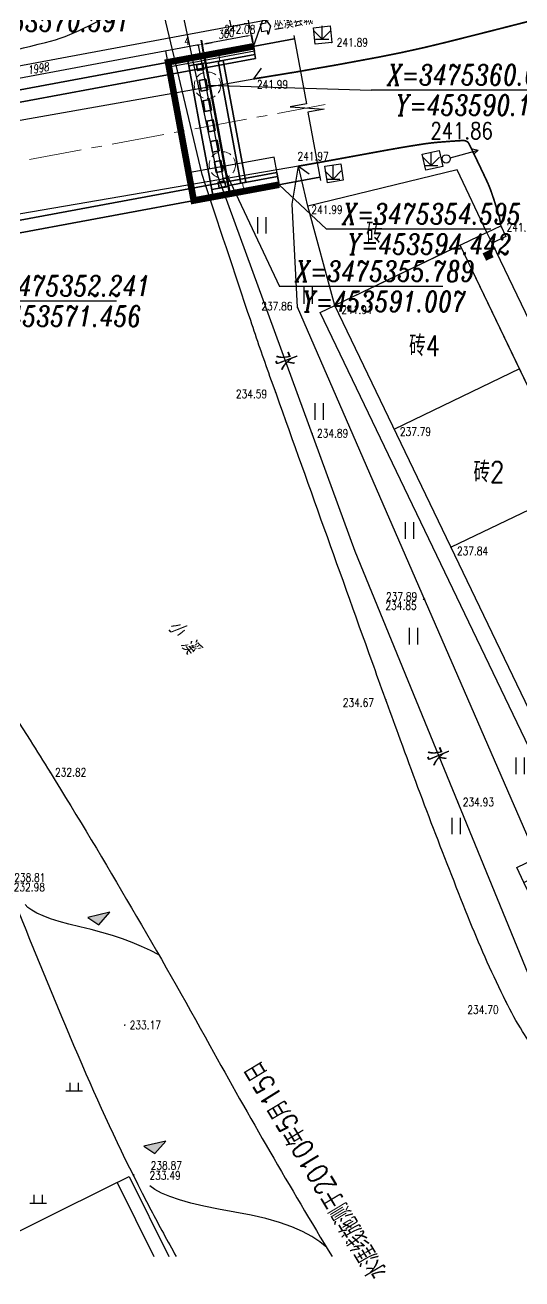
# Model space of a CAD drawing. Extents: x 453486 to 453811, y 3475287 to 3475420.
# Drawn here: x 453579.1 to 453609.1, y 3475288.5 to 3475364.2 of the extents above; entities that cross this region are included whole.
import ezdxf
from ezdxf.enums import TextEntityAlignment as Align

# ---------------------------------------------------------------- set-up
doc = ezdxf.new("R2010")
doc.units = 0
doc.header["$MEASUREMENT"] = 0
doc.linetypes.add('CENTER', pattern=[50.8, 31.75, -6.35, 6.35, -6.35])
doc.linetypes.add('DASHED', pattern=[19.05, 12.7, -6.35])
doc.layers.add('DX', color=9, linetype='Continuous')
doc.layers.add('GCD', color=9, linetype='Continuous')
for name, color, linetype, lineweight in [('构造虚线', 6, 'DASHED', 20), ('结构轮廓', 1, 'Continuous', 35), ('轴线', 2, 'CENTER', 15)]:
    doc.layers.add(name, color=color, linetype=linetype, lineweight=lineweight)
doc.styles.add('fsdb', font='italc1.shx', dxfattribs={"width": 0.75, "bigfont": 'fsdb.shx'})
doc.styles.add('HZ', font='rs.shx', dxfattribs={"width": 0.8, "bigfont": 'hztxt.shx'})
doc.styles.get("Standard").update_dxf_attribs({"font": 'italc1.shx', "width": 0.75, "bigfont": 'fsdb.shx'})
doc.styles.add('桥梁', font='fsdb_e.shx', dxfattribs={"width": 0.75, "bigfont": 'fsdb.shx'})
doc.dimstyles.new('ISO-25', dxfattribs={"dimtxt": 2.5, "dimasz": 2.5, "dimexe": 1.25, "dimexo": 0.625, "dimtad": 1, "dimdsep": 46, "dimtxsty": 'Standard', "dimsah": 1, "dimcen": 2.5, "dimclrt": 7, "dimadec": 1, "dimazin": 0, "dimtfac": 1, "dimtdec": 4, "dimtmove": 0, "dimatfit": 3, "dimfxl": 0, "dimtolj": 1, "dimtzin": 0, "dimarcsym": 0})

# ---------------------------------------------------------------- blocks, each defined once
blk = doc.blocks.new('GC200X')
blk = doc.blocks.new('GC200')
at = {"linetype": 'Continuous', "const_width": 0.2, "flags": 128}
blk.add_lwpolyline([(-0.1, 0, 1), (0.1, 0, 1)], format="xyb", close=True, dxfattribs=at)
blk = doc.blocks.new('gc002')
at = {"const_width": 1}
blk.add_lwpolyline([(-0.5, 0), (0.5, 0)], dxfattribs=at)
blk = doc.blocks.new('gc124')
for p, q in [((0, 0), (0, 1.6)), ((-1, 1), (0, 0)), ((-0.8, 0), (0.8, 0)), ((0, 0), (1, 1))]:
    blk.add_line(p, q)
blk = doc.blocks.new('gc170')
at = {"linetype": 'Continuous'}
blk.add_circle((0, 0), 0.5, dxfattribs=at)
blk = doc.blocks.new('gc013b')
at = {"linetype": 'Continuous'}
blk.add_line((0.5, 0), (4, 0), dxfattribs=at)
at = {"linetype": 'Continuous', "flags": 128}
blk.add_lwpolyline([(3.39, 0.35), (4, 0), (3.39, -0.35)], dxfattribs=at)
blk = doc.blocks.new('gc121')
for p, q in [((-0.5, -1), (-0.5, 1)), ((0.5, -1), (0.5, 1))]:
    blk.add_line(p, q)
blk = doc.blocks.new('gc201')
blk.add_lwpolyline([(-0.8, 0), (0.8, 0), (1.06, 2)], close=True)
blk.add_solid([(-0.8, 0), (0.8, 0), (1.06, 2)])
blk = doc.blocks.new('gc119')
for p, q in [((-1, 0), (1, 0)), ((-0.5, 1), (-0.5, 0)), ((0.5, 1), (0.5, 0))]:
    blk.add_line(p, q)
blk = doc.blocks.new('*D31')
at = {"color": 0, "linetype": 'Continuous', "lineweight": -2}
for p, q in [((1917.66, -814.04), (1917.66, -810.44)), ((1932.66, -814.04), (1932.66, -810.44)), ((1931.16, -811.69), (1919.16, -811.69))]:
    blk.add_line(p, q, dxfattribs=at)
at = {"color": 0, "linetype": 'Continuous'}
for points in [[(1919.16, -811.44), (1919.16, -811.94), (1917.66, -811.69)], [(1931.16, -811.44), (1931.16, -811.94), (1932.66, -811.69)]]:
    blk.add_solid(points, dxfattribs=at)
at = {"layer": 'Defpoints', "color": 0, "linetype": 'Continuous'}
for p in [(1917.66, -811.69), (1917.66, -814.67), (1932.66, -814.67)]:
    blk.add_point(p, dxfattribs=at)
at = {"color": 7, "linetype": 'Continuous', "insert": (1925.16, -809.82), "char_height": 2.5, "attachment_point": 5}
blk.add_mtext('\\A1;300', dxfattribs=at)
blk = doc.blocks.new('*D32')
at = {"color": 0, "linetype": 'Continuous', "lineweight": -2}
for p, q in [((1917.46, -814), (1917.46, -810.44)), ((1917.66, -814), (1917.66, -810.44)), ((1915.96, -811.69), (1911.54, -811.69)), ((1917.66, -811.69), (1917.46, -811.69)), ((1919.16, -811.69), (1920.66, -811.69))]:
    blk.add_line(p, q, dxfattribs=at)
at = {"color": 0, "linetype": 'Continuous'}
for points in [[(1915.96, -811.44), (1915.96, -811.94), (1917.46, -811.69)], [(1919.16, -811.44), (1919.16, -811.94), (1917.66, -811.69)]]:
    blk.add_solid(points, dxfattribs=at)
at = {"layer": 'Defpoints', "color": 0, "linetype": 'Continuous'}
for p in [(1917.46, -811.69), (1917.46, -814.62), (1917.66, -814.62)]:
    blk.add_point(p, dxfattribs=at)
at = {"color": 7, "linetype": 'Continuous', "insert": (1913, -809.82), "char_height": 2.5, "attachment_point": 5}
blk.add_mtext('\\A1;4', dxfattribs=at)
blk = doc.blocks.new('*D34')
at = {"color": 0, "linetype": 'Continuous', "lineweight": -2}
for p, q in [((1817.56, -814.04), (1817.56, -810.44)), ((1917.46, -814.04), (1917.46, -810.44)), ((1915.96, -811.69), (1819.06, -811.69))]:
    blk.add_line(p, q, dxfattribs=at)
at = {"color": 0, "linetype": 'Continuous'}
for points in [[(1819.06, -811.44), (1819.06, -811.94), (1817.56, -811.69)], [(1915.96, -811.44), (1915.96, -811.94), (1917.46, -811.69)]]:
    blk.add_solid(points, dxfattribs=at)
at = {"layer": 'Defpoints', "color": 0, "linetype": 'Continuous'}
for p in [(1817.56, -811.69), (1817.56, -814.67), (1917.46, -814.67)]:
    blk.add_point(p, dxfattribs=at)
at = {"color": 7, "linetype": 'Continuous', "insert": (1867.51, -809.82), "char_height": 2.5, "attachment_point": 5}
blk.add_mtext('\\A1;1998', dxfattribs=at)
blk = doc.blocks.new('*D35')
at = {"color": 0, "linetype": 'Continuous', "lineweight": -2}
for p, q in [((1702.46, -809.82), (1702.46, -806.71)), ((1932.66, -809.82), (1932.66, -806.71)), ((1703.96, -807.96), (1931.16, -807.96))]:
    blk.add_line(p, q, dxfattribs=at)
at = {"color": 0, "linetype": 'Continuous'}
for points in [[(1703.96, -807.71), (1703.96, -808.21), (1702.46, -807.96)], [(1931.16, -807.71), (1931.16, -808.21), (1932.66, -807.96)]]:
    blk.add_solid(points, dxfattribs=at)
at = {"layer": 'Defpoints', "color": 0, "linetype": 'Continuous'}
for p in [(1702.46, -810.44), (1932.66, -807.96), (1932.66, -810.44)]:
    blk.add_point(p, dxfattribs=at)
at = {"color": 7, "linetype": 'Continuous', "insert": (1817.56, -806.08), "char_height": 2.5, "attachment_point": 5}
blk.add_mtext('\\A1;4604', dxfattribs=at)
blk = doc.blocks.new('erwrrr')
at = {"color": 7}
blk.add_lwpolyline([(1937.71879, -808.84002), (1937.71879, -807.63471), (1938.9241, -810.04533), (1937.71879, -812.45595), (1937.71879, -811.25064), (1936.01252, -811.25064), (1936.01252, -808.84002)], close=True, dxfattribs=at)
at = {"color": 7, "linetype": 'Continuous'}
blk.add_lwpolyline([(1945.23524, -814.12919), (1945.23524, -835.12919), (1940.23524, -835.12919), (1950.23524, -837.62919), (1945.23524, -837.62919), (1945.23524, -858.62919)], dxfattribs=at)
at = {"layer": '构造虚线', "color": 1, "ltscale": 9.84252}
for p, q in [((1921.91115, -815.12919), (1921.91115, -817.62919)), ((1921.91115, -857.62919), (1921.91115, -855.12919))]:
    blk.add_line(p, q, dxfattribs=at)
at = {"layer": '构造虚线', "color": 1, "linetype": 'DASHED', "ltscale": 0.2}
for centre in [(1916.91115, -824.12919), (1916.91115, -848.62919)]:
    blk.add_circle(centre, 4, dxfattribs=at)
at = {"layer": '结构轮廓'}
for p, q in [((1689.88706, -815.12919), (1945.23524, -815.12919)), ((1917.66115, -815.12919), (1912.41115, -815.12919)), ((1912.41115, -815.12919), (1912.41115, -836.37919)), ((1917.66115, -815.62919), (1912.41115, -815.62919)), ((1917.66115, -817.37919), (1912.41115, -817.37919)), ((1917.46115, -815.12919), (1917.46115, -836.37919)), ((1917.66115, -815.12919), (1932.66115, -815.12919)), ((1917.66115, -815.12919), (1917.66115, -836.37919)), ((1917.66115, -817.62919), (1932.66115, -817.62919)), ((1921.41115, -817.62919), (1921.41115, -836.37919)), ((1922.91115, -817.67919), (1921.41115, -817.67919)), ((1922.91115, -855.07919), (1922.91115, -817.67919)), ((1932.66115, -817.62919), (1932.66115, -815.12919)), ((1932.66115, -817.62919), (1932.66115, -818.87919)), ((1702.46115, -818.87919), (1932.66115, -818.87919)), ((1912.41115, -857.62919), (1912.41115, -836.37919)), ((1917.46115, -857.62919), (1917.46115, -836.37919)), ((1917.66115, -857.62919), (1917.66115, -836.37919)), ((1921.41115, -855.12919), (1921.41115, -836.37919)), ((1702.46115, -853.87919), (1932.66115, -853.87919)), ((1917.66115, -855.37919), (1912.41115, -855.37919)), ((1917.66115, -855.12919), (1932.66115, -855.12919)), ((1921.41115, -855.07919), (1922.91115, -855.07919)), ((1932.66115, -853.87919), (1932.66115, -857.62919)), ((1932.66115, -855.12919), (1932.66115, -857.62919)), ((1689.88706, -857.62919), (1945.23524, -857.62919)), ((1917.66115, -857.12919), (1912.41115, -857.12919)), ((1917.66115, -857.62919), (1912.41115, -857.62919)), ((1917.66115, -857.62919), (1932.66115, -857.62919))]:
    blk.add_line(p, q, dxfattribs=at)
for points in [[(1914.71115, -817.50419), (1914.71115, -819.25419), (1916.71115, -819.25419), (1916.71115, -817.50419)], [(1914.71115, -855.25419), (1914.71115, -853.50419), (1916.71115, -853.50419), (1916.71115, -855.25419)]]:
    blk.add_lwpolyline(points, close=True, dxfattribs=at)
at = {"layer": '结构轮廓', "flags": 128}
for points in [[(1914.71115, -825.50419), (1914.71115, -822.25419), (1916.71115, -822.25419), (1916.71115, -825.50419)], [(1914.71115, -831.75419), (1914.71115, -828.50419), (1916.71115, -828.50419), (1916.71115, -831.75419)], [(1914.71115, -838.00419), (1914.71115, -834.75419), (1916.71115, -834.75419), (1916.71115, -838.00419)], [(1914.71115, -844.25419), (1914.71115, -841.00419), (1916.71115, -841.00419), (1916.71115, -844.25419)], [(1914.71115, -850.50419), (1914.71115, -847.25419), (1916.71115, -847.25419), (1916.71115, -850.50419)]]:
    blk.add_lwpolyline(points, close=True, dxfattribs=at)
at = {"layer": '轴线', "linetype": 'CENTER', "ltscale": 0.5}
blk.add_line((1682.13672, -836.37919), (1950.75886, -836.37919), dxfattribs=at)
at = {"color": 7, "style": '桥梁', "width": 0.75}
blk.add_text('巫溪县城', height=4, rotation=359.2552, dxfattribs=at).set_placement((1945.76279, -811.74841), align=Align.CENTER)
at = {"color": 7, "linetype": 'Continuous'}
dim = blk.add_linear_dim(base=(1932.66115, -807.95618), p1=(1702.46115, -810.44179), p2=(1932.66115, -810.44179), dimstyle='ISO-25', override={"dimasz": 1.5, "dimlfac": 20, "dimfxl": 0.8}, dxfattribs=at)
dim.commit()
dim.dimension.update_dxf_attribs({"geometry": '*D35', "text_midpoint": (1817.56115, -806.08118)})
for p1, p2, distance, picture, middle in [((1917.46115, -814.66577), (1817.56115, -814.66577), -2.97398, '*D34', (1867.51115, -809.81679)), ((1917.66115, -814.62077), (1917.46115, -814.62077), -2.92898, '*D32', (1913.00282, -809.81679)), ((1932.66115, -814.66577), (1917.66115, -814.66577), -2.97398, '*D31', (1925.16115, -809.81679))]:
    dim = blk.add_aligned_dim(p1=p1, p2=p2, distance=distance, dimstyle='ISO-25', override={"dimasz": 1.5, "dimlfac": 20, "dimfxl": 0.8}, dxfattribs=at)
    dim.commit()
    dim.dimension.update_dxf_attribs({"geometry": picture, "text_midpoint": middle})

msp = doc.modelspace()

# ---------------------------------------------------------------- linework, layer by layer
at = {"color": 6}
for p, q in [((453592.891, 3475362.953), (453593.906, 3475365.817)), ((453590.113, 3475360.606), (453600.008, 3475360.303)), ((453609.895, 3475360.303), (453600.008, 3475360.303)), ((453591.007, 3475355.789), (453594.464, 3475348.449)), ((453594.442, 3475354.595), (453597.292, 3475351.904)), ((453607.238, 3475351.904), (453597.292, 3475351.904)), ((453604.321, 3475348.449), (453594.464, 3475348.449)), ((453584.618, 3475347.563), (453574.909, 3475347.563))]:
    msp.add_line(p, q, dxfattribs=at)
at = {"color": 1, "linetype": 'Continuous'}
for p, q in [((453591.119, 3475354.691), (453589.568, 3475363.048)), ((453589.153, 3475354.326), (453587.601, 3475362.683))]:
    msp.add_line(p, q, dxfattribs=at)
at = {"color": 6, "const_width": 0.4}
msp.add_lwpolyline([(453592.891, 3475362.953), (453587.729, 3475361.995), (453589.281, 3475353.637), (453594.442, 3475354.595)], dxfattribs=at)
at = {"color": 1, "linetype": 'Continuous'}
for points in [[(453592.763, 3475363.641), (453592.946, 3475362.658), (453587.784, 3475361.7)], [(453594.314, 3475355.284), (453594.132, 3475356.267), (453588.97, 3475355.309)]]:
    msp.add_lwpolyline(points, dxfattribs=at)
at = {"color": 6}
msp.add_lwpolyline([(453587.784, 3475361.7), (453588.97, 3475355.309)], dxfattribs=at)
at = {"layer": 'DX', "linetype": 'Continuous'}
for p, q in [((453592.919, 3475360.99), (453593.378, 3475361.645)), ((453592.919, 3475360.99), (453593.378, 3475361.645)), ((453549.271, 3475353.282), (453592.919, 3475360.99)), ((453549.271, 3475353.282), (453592.919, 3475360.99)), ((453595.602, 3475355.714), (453550.065, 3475347.904)), ((453595.602, 3475355.714), (453550.065, 3475347.904)), ((453595.602, 3475355.714), (453596.255, 3475355.252)), ((453595.602, 3475355.714), (453596.255, 3475355.252))]:
    msp.add_line(p, q, dxfattribs=at)
msp.add_lwpolyline([(453589.796, 3475355.202), (453587.083, 3475366.564), (453582.678, 3475374.798), (453581.765, 3475378.999), (453582.71, 3475384.136), (453584.497, 3475388.961), (453585.107, 3475393.704), (453585.583, 3475399.621), (453587.165, 3475415.828), (453587.455, 3475417.615)], dxfattribs=at)
msp.add_lwpolyline([(453589.796, 3475355.202), (453587.083, 3475366.564), (453582.678, 3475374.798), (453581.765, 3475378.999), (453582.71, 3475384.136), (453584.497, 3475388.961), (453585.107, 3475393.704), (453585.583, 3475399.621), (453587.165, 3475415.828), (453587.455, 3475417.615)], dxfattribs=at)
at = {"layer": 'DX', "linetype": 'Continuous', "flags": 128}
for points in [[(453590.732, 3475355.13), (453585.954, 3475377.348), (453585.96, 3475388.53), (453587.165, 3475399.496)], [(453590.732, 3475355.13), (453585.954, 3475377.348), (453585.96, 3475388.53), (453587.165, 3475399.496)], [(453591.41, 3475364.739), (453591.52, 3475364.149), (453596.316, 3475365.04), (453601.556, 3475366.019), (453604.291, 3475366.226), (453606.912, 3475367), (453612.325, 3475367.97), (453612.217, 3475368.56)], [(453591.41, 3475364.739), (453591.52, 3475364.149), (453596.316, 3475365.04), (453601.556, 3475366.019), (453604.291, 3475366.226), (453606.912, 3475367), (453612.325, 3475367.97), (453612.217, 3475368.56)], [(453610.169, 3475309.263), (453610.395, 3475309.37), (453610.643, 3475309.494), (453609.227, 3475312.441), (453610.422, 3475313.016), (453595.541, 3475347.187), (453595.229, 3475353.412), (453595.602, 3475355.714)], [(453610.169, 3475309.263), (453610.395, 3475309.37), (453610.643, 3475309.494), (453609.227, 3475312.441), (453610.422, 3475313.016), (453595.541, 3475347.187), (453595.229, 3475353.412), (453595.602, 3475355.714)], [(453612.398, 3475336.326), (453608.97, 3475343.462), (453605.38, 3475350.934), (453597.811, 3475347.297), (453596.168, 3475353.304), (453595.602, 3475355.714)], [(453612.398, 3475336.326), (453608.97, 3475343.462), (453605.38, 3475350.934), (453597.811, 3475347.297), (453596.168, 3475353.304), (453595.602, 3475355.714)], [(453605.196, 3475355.496), (453596.168, 3475353.304)], [(453605.196, 3475355.496), (453596.168, 3475353.304)], [(453606.998, 3475351.711), (453605.196, 3475355.496)], [(453606.998, 3475351.711), (453605.196, 3475355.496)], [(453618.022, 3475291.665), (453612.525, 3475299.505), (453599.027, 3475332.434), (453590.732, 3475355.13)], [(453618.022, 3475291.665), (453612.525, 3475299.505), (453599.027, 3475332.434), (453590.732, 3475355.13)], [(453597.811, 3475347.297), (453596.168, 3475353.304)], [(453597.811, 3475347.297), (453596.168, 3475353.304)], [(453606.998, 3475351.711), (453597.811, 3475347.297)], [(453606.998, 3475351.711), (453597.811, 3475347.297)], [(453621.126, 3475318.159), (453605.38, 3475350.934)], [(453621.126, 3475318.159), (453605.38, 3475350.934)], [(453609.227, 3475312.441), (453608.794, 3475313.343), (453612.223, 3475314.99), (453596.91, 3475346.863), (453597.811, 3475347.297)], [(453609.227, 3475312.441), (453608.794, 3475313.343), (453612.223, 3475314.99), (453596.91, 3475346.863), (453597.811, 3475347.297)], [(453612.398, 3475336.326), (453604.829, 3475332.689)], [(453612.398, 3475336.326), (453604.829, 3475332.689)], [(453587.176, 3475308.052), (453586.663, 3475308.314), (453586.126, 3475308.563), (453585.564, 3475308.798), (453584.978, 3475309.019), (453584.368, 3475309.226), (453583.734, 3475309.419), (453583.075, 3475309.598), (453582.392, 3475309.763), (453581.732, 3475309.922), (453581.143, 3475310.084), (453580.624, 3475310.247), (453580.176, 3475310.413), (453579.799, 3475310.581), (453579.492, 3475310.751), (453579.255, 3475310.923), (453579.09, 3475311.097)], [(453587.176, 3475308.052), (453586.663, 3475308.314), (453586.126, 3475308.563), (453585.564, 3475308.798), (453584.978, 3475309.019), (453584.368, 3475309.226), (453583.734, 3475309.419), (453583.075, 3475309.598), (453582.392, 3475309.763), (453581.732, 3475309.922), (453581.143, 3475310.084), (453580.624, 3475310.247), (453580.176, 3475310.413), (453579.799, 3475310.581), (453579.492, 3475310.751), (453579.255, 3475310.923), (453579.09, 3475311.097)], [(453584.654, 3475294.304), (453575.451, 3475289.734)], [(453584.654, 3475294.304), (453575.451, 3475289.734)], [(453584.654, 3475294.304), (453585.37, 3475294.659), (453587.77, 3475289.826)], [(453584.654, 3475294.304), (453585.37, 3475294.659), (453587.77, 3475289.826)], [(453597.312, 3475290.37), (453596.907, 3475290.722), (453596.42, 3475291.05), (453595.85, 3475291.354), (453595.197, 3475291.634), (453594.461, 3475291.89), (453593.642, 3475292.121), (453592.74, 3475292.328), (453591.755, 3475292.511), (453590.777, 3475292.686), (453589.895, 3475292.867), (453589.11, 3475293.055), (453588.422, 3475293.249), (453587.829, 3475293.451), (453587.333, 3475293.66), (453586.934, 3475293.875), (453586.631, 3475294.097)], [(453597.312, 3475290.37), (453596.907, 3475290.722), (453596.42, 3475291.05), (453595.85, 3475291.354), (453595.197, 3475291.634), (453594.461, 3475291.89), (453593.642, 3475292.121), (453592.74, 3475292.328), (453591.755, 3475292.511), (453590.777, 3475292.686), (453589.895, 3475292.867), (453589.11, 3475293.055), (453588.422, 3475293.249), (453587.829, 3475293.451), (453587.333, 3475293.66), (453586.934, 3475293.875), (453586.631, 3475294.097)]]:
    msp.add_lwpolyline(points, dxfattribs=at)
at = {"layer": 'DX', "linetype": 'Continuous'}
for points, format in [([(453592.919, 3475360.99, 0.1, 0.1, 0.007945), (453600.459, 3475362.303, 0.1, 0.1, 0.014453), (453604.568, 3475363.209, 0.1, 0.1, 0.00183), (453612.497, 3475365.231, 0.1, 0.1, -0.007174), (453614.524, 3475365.725, 0.1, 0.1, -0.003178), (453620.475, 3475367.046, 0.1, 0.1, 0.002709), (453627.459, 3475368.588, 0.1, 0.1, 0.002201), (453631.546, 3475369.533, 0.1, 0.1, 0.005058), (453633.319, 3475369.97, 0.1, 0.1, 0.023886), (453634.966, 3475370.479, 0.1, 0.1, 0.010971), (453638.466, 3475371.834, 0.1, 0.1, 0.006921), (453641.519, 3475373.143, 0.1, 0.1, 0.009693), (453643.668, 3475374.15, 0.1, 0.1, 0.007834), (453645.606, 3475375.143, 0.1, 0.1, 0.006898), (453647.773, 3475376.335, 0.1, 0.1, 0.01081), (453650.145, 3475377.751, 0.1, 0.1, 0.016778), (453651.621, 3475378.746, 0.1, 0.1, 0.011386), (453652.832, 3475379.667, 0.1, 0.1, 0.006097), (453655.032, 3475381.463, 0.1, 0.1, 0.002517), (453656.184, 3475382.437, 0.1, 0.1, 0.016076)], "xyseb"), ([(453592.919, 3475360.99, 0.1, 0.1, 0.007945), (453600.459, 3475362.303, 0.1, 0.1, 0.014453), (453604.568, 3475363.209, 0.1, 0.1, 0.00183), (453612.497, 3475365.231, 0.1, 0.1, -0.007174), (453614.524, 3475365.725, 0.1, 0.1, -0.003178), (453620.475, 3475367.046, 0.1, 0.1, 0.002709), (453627.459, 3475368.588, 0.1, 0.1, 0.002201), (453631.546, 3475369.533, 0.1, 0.1, 0.005058), (453633.319, 3475369.97, 0.1, 0.1, 0.023886), (453634.966, 3475370.479, 0.1, 0.1, 0.010971), (453638.466, 3475371.834, 0.1, 0.1, 0.006921), (453641.519, 3475373.143, 0.1, 0.1, 0.009693), (453643.668, 3475374.15, 0.1, 0.1, 0.007834), (453645.606, 3475375.143, 0.1, 0.1, 0.006898), (453647.773, 3475376.335, 0.1, 0.1, 0.01081), (453650.145, 3475377.751, 0.1, 0.1, 0.016778), (453651.621, 3475378.746, 0.1, 0.1, 0.011386), (453652.832, 3475379.667, 0.1, 0.1, 0.006097), (453655.032, 3475381.463, 0.1, 0.1, 0.002517), (453656.184, 3475382.437, 0.1, 0.1, 0.016076)], "xyseb"), ([(453554.158, 3475348.018, -0.233254), (453568.779, 3475337.468, -0.014792), (453572.437, 3475332.047, -0.00041), (453579.392, 3475321.034, -0.002335), (453580.601, 3475319.096, -0.012006), (453590.254, 3475302.586, 0.009803), (453597.64, 3475289.826, 0.01143)], "xyb"), ([(453554.158, 3475348.018, -0.233254), (453568.779, 3475337.468, -0.014792), (453572.437, 3475332.047, -0.00041), (453579.392, 3475321.034, -0.002335), (453580.601, 3475319.096, -0.012006), (453590.254, 3475302.586, 0.009803), (453597.64, 3475289.826, 0.01143)], "xyb"), ([(453555.265, 3475346.919, -0.029319), (453556.762, 3475346.706, -0.143326), (453557.041, 3475346.559, -0.08124), (453558.899, 3475344.059, 0.03854), (453562.337, 3475338.502, 0.024532), (453569.641, 3475329.473, -0.066381), (453572.062, 3475325.909, -0.009552), (453573.05, 3475323.838, -0.003948), (453575.303, 3475318.765, -0.007131), (453578.894, 3475310.171, 0.00659), (453582.77, 3475300.868, 0.018668), (453586.687, 3475292.66, 0.007177), (453588.224, 3475289.826, 0.064428)], "xyb"), ([(453555.265, 3475346.919, -0.029319), (453556.762, 3475346.706, -0.143326), (453557.041, 3475346.559, -0.08124), (453558.899, 3475344.059, 0.03854), (453562.337, 3475338.502, 0.024532), (453569.641, 3475329.473, -0.066381), (453572.062, 3475325.909, -0.009552), (453573.05, 3475323.838, -0.003948), (453575.303, 3475318.765, -0.007131), (453578.894, 3475310.171, 0.00659), (453582.77, 3475300.868, 0.018668), (453586.687, 3475292.66, 0.007177), (453588.224, 3475289.826, 0.064428)], "xyb")]:
    msp.add_lwpolyline(points, format=format, dxfattribs=at)
at = {"layer": 'DX', "linetype": 'Continuous', "flags": 128}
for points, format in [([(453557.161, 3475360.298, 0.06048), (453560.056, 3475360.084, 0.026494), (453561.856, 3475360.143, 0.004353), (453567.304, 3475360.657, 0.008002), (453570.261, 3475361.01, 0.019601), (453573.224, 3475361.531, 0.008091), (453580.319, 3475363.187, 0.054425), (453582.647, 3475364.048, 0.026436), (453587.083, 3475366.564)], "xyb"), ([(453557.161, 3475360.298, 0.06048), (453560.056, 3475360.084, 0.026494), (453561.856, 3475360.143, 0.004353), (453567.304, 3475360.657, 0.008002), (453570.261, 3475361.01, 0.019601), (453573.224, 3475361.531, 0.008091), (453580.319, 3475363.187, 0.054425), (453582.647, 3475364.048, 0.026436), (453587.083, 3475366.564)], "xyb"), ([(453595.602, 3475355.714, 0.1, 0.1, 0.000297), (453596.955, 3475355.955, 0.1, 0.1, 0.000821), (453597.445, 3475356.044, 0.1, 0.1, 0.000167), (453600.042, 3475356.519, 0.1, 0.1, -0.000474), (453600.958, 3475356.686, 0.1, 0.1, -0.006606), (453603.108, 3475357.046, 0.1, 0.1, -0.016061), (453603.998, 3475357.154, 0.1, 0.1, -0.002896), (453604.129, 3475357.165, 0.1, 0.1, -0.000572), (453604.796, 3475357.216, 0.1, 0.1, -0.00425), (453605.342, 3475357.252, 0.1, 0.1, -0.009695), (453605.582, 3475357.261, 0.1, 0.1, -0.143795), (453605.777, 3475357.208, 0.1, 0.1, -0.139282), (453605.918, 3475357.054, 0.1, 0.1, -0.002906), (453605.992, 3475356.905, 0.1, 0.1, -0.001316), (453606.151, 3475356.575, 0.1, 0.1, -0.001036), (453606.664, 3475355.503, 0.1, 0.1, -0.001503), (453607.014, 3475354.762, 0.1, 0.1, -0.026505), (453607.262, 3475354.148, 0.1, 0.1, -0.011358), (453607.732, 3475352.677, 0.1, 0.1, -0.026479), (453607.762, 3475352.55, 0.1, 0.1, -0.007796), (453607.835, 3475352.113, 0.1, 0.1, 0)], "xyseb"), ([(453595.602, 3475355.714, 0.1, 0.1, 0.000297), (453596.955, 3475355.955, 0.1, 0.1, 0.000821), (453597.445, 3475356.044, 0.1, 0.1, 0.000167), (453600.042, 3475356.519, 0.1, 0.1, -0.000474), (453600.958, 3475356.686, 0.1, 0.1, -0.006606), (453603.108, 3475357.046, 0.1, 0.1, -0.016061), (453603.998, 3475357.154, 0.1, 0.1, -0.002896), (453604.129, 3475357.165, 0.1, 0.1, -0.000572), (453604.796, 3475357.216, 0.1, 0.1, -0.00425), (453605.342, 3475357.252, 0.1, 0.1, -0.009695), (453605.582, 3475357.261, 0.1, 0.1, -0.143795), (453605.777, 3475357.208, 0.1, 0.1, -0.139282), (453605.918, 3475357.054, 0.1, 0.1, -0.002906), (453605.992, 3475356.905, 0.1, 0.1, -0.001316), (453606.151, 3475356.575, 0.1, 0.1, -0.001036), (453606.664, 3475355.503, 0.1, 0.1, -0.001503), (453607.014, 3475354.762, 0.1, 0.1, -0.026505), (453607.262, 3475354.148, 0.1, 0.1, -0.011358), (453607.732, 3475352.677, 0.1, 0.1, -0.026479), (453607.762, 3475352.55, 0.1, 0.1, -0.007796), (453607.835, 3475352.113, 0.1, 0.1, 0)], "xyseb"), ([(453617.446, 3475290.997, -0.005352), (453615.308, 3475293.869, -0.012727), (453614.454, 3475295.108, -0.0052), (453609.15, 3475303.423, -0.024611), (453608.135, 3475305.244, -0.019125), (453605.988, 3475310.042, -0.008277), (453601.643, 3475321.38, -0.00129), (453600.056, 3475325.768, -0.000329), (453593.885, 3475343.015, -0.004803), (453592.72, 3475346.381, -0.00184), (453589.796, 3475355.202)], "xyb"), ([(453617.446, 3475290.997, -0.005352), (453615.308, 3475293.869, -0.012727), (453614.454, 3475295.108, -0.0052), (453609.15, 3475303.423, -0.024611), (453608.135, 3475305.244, -0.019125), (453605.988, 3475310.042, -0.008277), (453601.643, 3475321.38, -0.00129), (453600.056, 3475325.768, -0.000329), (453593.885, 3475343.015, -0.004803), (453592.72, 3475346.381, -0.00184), (453589.796, 3475355.202)], "xyb")]:
    msp.add_lwpolyline(points, format=format, dxfattribs=at)
at = {"layer": 'DX', "linetype": 'Continuous', "elevation": 241.9, "flags": 128}
msp.add_lwpolyline([(453596.611, 3475363.086), (453596.507, 3475364.081), (453597.517, 3475364.187), (453597.621, 3475363.192)], close=True, dxfattribs=at)
msp.add_lwpolyline([(453596.611, 3475363.086), (453596.507, 3475364.081), (453597.517, 3475364.187), (453597.621, 3475363.192)], close=True, dxfattribs=at)
at = {"layer": 'DX', "linetype": 'Continuous', "flags": 128}
for points in [[(453603.302, 3475355.472), (453603.09, 3475356.449), (453604.109, 3475356.67), (453604.321, 3475355.693)], [(453603.302, 3475355.472), (453603.09, 3475356.449), (453604.109, 3475356.67), (453604.321, 3475355.693)], [(453597.356, 3475354.717), (453597.207, 3475355.706), (453598.162, 3475355.85), (453598.311, 3475354.861)], [(453597.356, 3475354.717), (453597.207, 3475355.706), (453598.162, 3475355.85), (453598.311, 3475354.861)], [(453606.998, 3475351.711), (453607.835, 3475352.113), (453608.146, 3475351.461), (453607.309, 3475351.058)], [(453606.998, 3475351.711), (453607.835, 3475352.113), (453608.146, 3475351.461), (453607.309, 3475351.058)]]:
    msp.add_lwpolyline(points, close=True, dxfattribs=at)
for points, elevation in [([(453619.974, 3475320.557), (453620.96, 3475322.655), (453607.309, 3475351.058)], 241.724), ([(453619.974, 3475320.557), (453620.96, 3475322.655), (453607.309, 3475351.058)], 241.724), ([(453615.069, 3475311.375), (453597.811, 3475347.297)], 239.722), ([(453615.069, 3475311.375), (453597.811, 3475347.297)], 239.722), ([(453608.97, 3475343.462), (453601.401, 3475339.825)], 241.686), ([(453608.97, 3475343.462), (453601.401, 3475339.825)], 241.686), ([(453584.654, 3475294.304), (453586.877, 3475289.826)], 483.534), ([(453584.654, 3475294.304), (453586.877, 3475289.826)], 483.534)]:
    msp.add_lwpolyline(points, dxfattribs=dict(at, elevation=elevation))

# ---------------------------------------------------------------- block references
at = {"color": 7, "linetype": 'Continuous', "xscale": 0.2000000000618252, "yscale": 0.2000000001845098, "zscale": 0.2, "rotation": 10.51562966161807}
msp.add_blockref('erwrrr', (453183.088, 3475452.695), dxfattribs=at)
at = {"layer": 'DX', "linetype": 'Continuous'}
ref = msp.add_blockref('GC200', (453591.41, 3475364.739, 242.081), dxfattribs=dict(at, xscale=0.25, yscale=0.25, zscale=0.25))
ref.add_attrib('height', '242.08', dxfattribs={"layer": 'GCD', "linetype": 'Continuous', "height": 0.5, "style": 'HZ', "width": 0.8}).set_placement((453591.123, 3475363.977, 242.081), align=Align.MIDDLE_LEFT)
ref = msp.add_blockref('GC200', (453591.41, 3475364.739, 242.081), dxfattribs=dict(at, xscale=0.25, yscale=0.25, zscale=0.25))
ref.add_attrib('height', '242.08', dxfattribs={"layer": 'GCD', "linetype": 'Continuous', "height": 0.5, "style": 'HZ', "width": 0.8}).set_placement((453591.123, 3475363.977, 242.081), align=Align.MIDDLE_LEFT)
at = {"layer": 'DX', "linetype": 'Continuous', "xscale": 0.5, "yscale": 0.5}
for name, p in [('gc124', (453597.045, 3475363.392)), ('gc124', (453597.045, 3475363.392)), ('gc124', (453603.623, 3475355.75)), ('gc124', (453603.623, 3475355.75)), ('gc170', (453604.531, 3475356.154)), ('gc170', (453604.531, 3475356.154)), ('gc124', (453597.697, 3475354.936)), ('gc124', (453597.697, 3475354.936)), ('gc121', (453593.404, 3475352.141)), ('gc121', (453593.404, 3475352.141)), ('gc121', (453596.203, 3475347.898)), ('gc121', (453596.203, 3475347.898)), ('gc121', (453596.862, 3475340.89)), ('gc121', (453596.862, 3475340.89)), ('gc121', (453602.323, 3475333.705)), ('gc121', (453602.323, 3475333.705)), ('gc121', (453602.568, 3475327.31)), ('gc121', (453602.568, 3475327.31)), ('gc121', (453609.02, 3475319.485)), ('gc121', (453609.02, 3475319.485)), ('gc121', (453605.138, 3475315.846)), ('gc121', (453605.138, 3475315.846)), ('gc119', (453582.05, 3475299.835)), ('gc119', (453582.05, 3475299.835)), ('gc119', (453579.877, 3475293.064)), ('gc119', (453579.877, 3475293.064))]:
    msp.add_blockref(name, p, dxfattribs=at)
at = {"layer": 'DX', "linetype": 'Continuous'}
ref = msp.add_blockref('GC200', (453597.621, 3475363.192, 241.89), dxfattribs=dict(at, xscale=0.25, yscale=0.25, zscale=0.25))
ref.add_attrib('height', '241.89', dxfattribs={"layer": 'GCD', "linetype": 'Continuous', "height": 0.5, "style": 'HZ', "width": 0.8}).set_placement((453597.921, 3475363.192, 241.89), align=Align.MIDDLE_LEFT)
ref = msp.add_blockref('GC200', (453597.621, 3475363.192, 241.89), dxfattribs=dict(at, xscale=0.25, yscale=0.25, zscale=0.25))
ref.add_attrib('height', '241.89', dxfattribs={"layer": 'GCD', "linetype": 'Continuous', "height": 0.5, "style": 'HZ', "width": 0.8}).set_placement((453597.921, 3475363.192, 241.89), align=Align.MIDDLE_LEFT)
ref = msp.add_blockref('GC200', (453592.919, 3475360.99, 241.991), dxfattribs=dict(at, xscale=0.25, yscale=0.25, zscale=0.25))
ref.add_attrib('height', '241.99', dxfattribs={"layer": 'GCD', "linetype": 'Continuous', "height": 0.5, "style": 'HZ', "width": 0.8}).set_placement((453593.097, 3475360.652, 241.991), align=Align.MIDDLE_LEFT)
ref = msp.add_blockref('GC200', (453592.919, 3475360.99, 241.991), dxfattribs=dict(at, xscale=0.25, yscale=0.25, zscale=0.25))
ref.add_attrib('height', '241.99', dxfattribs={"layer": 'GCD', "linetype": 'Continuous', "height": 0.5, "style": 'HZ', "width": 0.8}).set_placement((453593.097, 3475360.652, 241.991), align=Align.MIDDLE_LEFT)
ref = msp.add_blockref('GC200X', (453604.531, 3475356.154, 241.859), dxfattribs=dict(at, xscale=0.5, yscale=0.5, zscale=0.5))
ref.add_attrib('height', '241.86', dxfattribs={"layer": 'GCD', "linetype": 'Continuous', "height": 1, "style": 'HZ', "width": 0.8}).set_placement((453603.58, 3475357.851, 241.859), align=Align.MIDDLE_LEFT)
ref = msp.add_blockref('GC200X', (453604.531, 3475356.154, 241.859), dxfattribs=dict(at, xscale=0.5, yscale=0.5, zscale=0.5))
ref.add_attrib('height', '241.86', dxfattribs={"layer": 'GCD', "linetype": 'Continuous', "height": 1, "style": 'HZ', "width": 0.8}).set_placement((453603.58, 3475357.851, 241.859), align=Align.MIDDLE_LEFT)
ref = msp.add_blockref('GC200', (453595.602, 3475355.714, 241.972), dxfattribs=dict(at, xscale=0.25, yscale=0.25, zscale=0.25))
ref.add_attrib('height', '241.97', dxfattribs={"layer": 'GCD', "linetype": 'Continuous', "height": 0.5, "style": 'HZ', "width": 0.8}).set_placement((453595.55, 3475356.315, 241.972), align=Align.MIDDLE_LEFT)
ref = msp.add_blockref('GC200', (453595.602, 3475355.714, 241.972), dxfattribs=dict(at, xscale=0.25, yscale=0.25, zscale=0.25))
ref.add_attrib('height', '241.97', dxfattribs={"layer": 'GCD', "linetype": 'Continuous', "height": 0.5, "style": 'HZ', "width": 0.8}).set_placement((453595.55, 3475356.315, 241.972), align=Align.MIDDLE_LEFT)
at = {"layer": 'DX', "linetype": 'Continuous', "xscale": 0.50000000001296, "yscale": 0.5, "rotation": 15.22925622206338}
msp.add_blockref('gc013b', (453604.531, 3475356.154), dxfattribs=at)
msp.add_blockref('gc013b', (453604.531, 3475356.154), dxfattribs=at)
at = {"layer": 'DX', "linetype": 'Continuous'}
ref = msp.add_blockref('GC200', (453596.168, 3475353.304, 241.988), dxfattribs=dict(at, xscale=0.25, yscale=0.25, zscale=0.25))
ref.add_attrib('height', '241.99', dxfattribs={"layer": 'GCD', "linetype": 'Continuous', "height": 0.5, "style": 'HZ', "width": 0.8}).set_placement((453596.389, 3475353.082, 241.988), align=Align.MIDDLE_LEFT)
ref = msp.add_blockref('GC200', (453596.168, 3475353.304, 241.988), dxfattribs=dict(at, xscale=0.25, yscale=0.25, zscale=0.25))
ref.add_attrib('height', '241.99', dxfattribs={"layer": 'GCD', "linetype": 'Continuous', "height": 0.5, "style": 'HZ', "width": 0.8}).set_placement((453596.389, 3475353.082, 241.988), align=Align.MIDDLE_LEFT)
ref = msp.add_blockref('GC200', (453607.879, 3475352.021, 241.719), dxfattribs=dict(at, xscale=0.25, yscale=0.25, zscale=0.25))
ref.add_attrib('height', '241.72', dxfattribs={"layer": 'GCD', "linetype": 'Continuous', "height": 0.5, "style": 'HZ', "width": 0.8}).set_placement((453608.179, 3475352.021, 241.719), align=Align.MIDDLE_LEFT)
ref = msp.add_blockref('GC200', (453607.879, 3475352.021, 241.719), dxfattribs=dict(at, xscale=0.25, yscale=0.25, zscale=0.25))
ref.add_attrib('height', '241.72', dxfattribs={"layer": 'GCD', "linetype": 'Continuous', "height": 0.5, "style": 'HZ', "width": 0.8}).set_placement((453608.179, 3475352.021, 241.719), align=Align.MIDDLE_LEFT)
at = {"layer": 'DX', "linetype": 'Continuous', "yscale": 0.5, "zscale": 0.5}
for name, p, xscale, rotation in [('gc002', (453607.062, 3475350.331), 0.5000000000947556, 25.79658411368619), ('gc002', (453607.062, 3475350.331), 0.5000000000947556, 25.79658411368619), ('gc201', (453583.219, 3475310.1), 0.4999999999258672, 326.0583012898355), ('gc201', (453583.219, 3475310.1), 0.4999999999258672, 326.0583012898355), ('gc201', (453586.59, 3475296.278), 0.4999999999258672, 326.0583012898355), ('gc201', (453586.59, 3475296.278), 0.4999999999258672, 326.0583012898355)]:
    msp.add_blockref(name, p, dxfattribs=dict(at, xscale=xscale, rotation=rotation))
at = {"layer": 'DX', "linetype": 'Continuous'}
ref = msp.add_blockref('GC200', (453595.541, 3475347.187, 237.86), dxfattribs=dict(at, xscale=0.25, yscale=0.25, zscale=0.25))
ref.add_attrib('height', '237.86', dxfattribs={"layer": 'GCD', "linetype": 'Continuous', "height": 0.5, "style": 'HZ', "width": 0.8}).set_placement((453593.36, 3475347.254, 237.86), align=Align.MIDDLE_LEFT)
ref = msp.add_blockref('GC200', (453595.541, 3475347.187, 237.86), dxfattribs=dict(at, xscale=0.25, yscale=0.25, zscale=0.25))
ref.add_attrib('height', '237.86', dxfattribs={"layer": 'GCD', "linetype": 'Continuous', "height": 0.5, "style": 'HZ', "width": 0.8}).set_placement((453593.36, 3475347.254, 237.86), align=Align.MIDDLE_LEFT)
ref = msp.add_blockref('GC200', (453597.811, 3475347.297, 241.91), dxfattribs=dict(at, xscale=0.25, yscale=0.25, zscale=0.25))
ref.add_attrib('height', '241.91', dxfattribs={"layer": 'GCD', "linetype": 'Continuous', "height": 0.5, "style": 'HZ', "width": 0.8}).set_placement((453598.201, 3475347.036, 241.91), align=Align.MIDDLE_LEFT)
ref = msp.add_blockref('GC200', (453597.811, 3475347.297, 241.91), dxfattribs=dict(at, xscale=0.25, yscale=0.25, zscale=0.25))
ref.add_attrib('height', '241.91', dxfattribs={"layer": 'GCD', "linetype": 'Continuous', "height": 0.5, "style": 'HZ', "width": 0.8}).set_placement((453598.201, 3475347.036, 241.91), align=Align.MIDDLE_LEFT)
ref = msp.add_blockref('GC200', (453594.226, 3475342.06), dxfattribs=dict(at, xscale=0.25, yscale=0.25, zscale=0.25))
ref.add_attrib('height', '234.59', dxfattribs={"layer": 'GCD', "linetype": 'Continuous', "height": 0.5, "style": 'HZ', "width": 0.8}).set_placement((453591.827, 3475341.95), align=Align.MIDDLE_LEFT)
ref = msp.add_blockref('GC200', (453594.226, 3475342.06), dxfattribs=dict(at, xscale=0.25, yscale=0.25, zscale=0.25))
ref.add_attrib('height', '234.59', dxfattribs={"layer": 'GCD', "linetype": 'Continuous', "height": 0.5, "style": 'HZ', "width": 0.8}).set_placement((453591.827, 3475341.95), align=Align.MIDDLE_LEFT)
ref = msp.add_blockref('GC200', (453596.427, 3475339.573, 234.89), dxfattribs=dict(at, xscale=0.25, yscale=0.25, zscale=0.25))
ref.add_attrib('height', '234.89', dxfattribs={"layer": 'GCD', "linetype": 'Continuous', "height": 0.5, "style": 'HZ', "width": 0.8}).set_placement((453596.727, 3475339.573, 234.89), align=Align.MIDDLE_LEFT)
ref = msp.add_blockref('GC200', (453596.427, 3475339.573, 234.89), dxfattribs=dict(at, xscale=0.25, yscale=0.25, zscale=0.25))
ref.add_attrib('height', '234.89', dxfattribs={"layer": 'GCD', "linetype": 'Continuous', "height": 0.5, "style": 'HZ', "width": 0.8}).set_placement((453596.727, 3475339.573, 234.89), align=Align.MIDDLE_LEFT)
ref = msp.add_blockref('GC200', (453601.401, 3475339.825, 237.79), dxfattribs=dict(at, xscale=0.25, yscale=0.25, zscale=0.25))
ref.add_attrib('height', '237.79', dxfattribs={"layer": 'GCD', "linetype": 'Continuous', "height": 0.5, "style": 'HZ', "width": 0.8}).set_placement((453601.733, 3475339.673, 237.79), align=Align.MIDDLE_LEFT)
ref = msp.add_blockref('GC200', (453601.401, 3475339.825, 237.79), dxfattribs=dict(at, xscale=0.25, yscale=0.25, zscale=0.25))
ref.add_attrib('height', '237.79', dxfattribs={"layer": 'GCD', "linetype": 'Continuous', "height": 0.5, "style": 'HZ', "width": 0.8}).set_placement((453601.733, 3475339.673, 237.79), align=Align.MIDDLE_LEFT)
ref = msp.add_blockref('GC200', (453604.829, 3475332.689, 237.84), dxfattribs=dict(at, xscale=0.25, yscale=0.25, zscale=0.25))
ref.add_attrib('height', '237.84', dxfattribs={"layer": 'GCD', "linetype": 'Continuous', "height": 0.5, "style": 'HZ', "width": 0.8}).set_placement((453605.182, 3475332.461, 237.84), align=Align.MIDDLE_LEFT)
ref = msp.add_blockref('GC200', (453604.829, 3475332.689, 237.84), dxfattribs=dict(at, xscale=0.25, yscale=0.25, zscale=0.25))
ref.add_attrib('height', '237.84', dxfattribs={"layer": 'GCD', "linetype": 'Continuous', "height": 0.5, "style": 'HZ', "width": 0.8}).set_placement((453605.182, 3475332.461, 237.84), align=Align.MIDDLE_LEFT)
ref = msp.add_blockref('GC200', (453603.228, 3475329.536, 237.89), dxfattribs=dict(at, xscale=0.25, yscale=0.25, zscale=0.25))
ref.add_attrib('height', '237.89', dxfattribs={"layer": 'GCD', "linetype": 'Continuous', "height": 0.5, "style": 'HZ', "width": 0.8}).set_placement((453600.895, 3475329.708, 237.89), align=Align.MIDDLE_LEFT)
ref = msp.add_blockref('GC200', (453603.228, 3475329.536, 237.89), dxfattribs=dict(at, xscale=0.25, yscale=0.25, zscale=0.25))
ref.add_attrib('height', '237.89', dxfattribs={"layer": 'GCD', "linetype": 'Continuous', "height": 0.5, "style": 'HZ', "width": 0.8}).set_placement((453600.895, 3475329.708, 237.89), align=Align.MIDDLE_LEFT)
ref = msp.add_blockref('GC200', (453603.171, 3475329.546, 234.85), dxfattribs=dict(at, xscale=0.25, yscale=0.25, zscale=0.25))
ref.add_attrib('height', '234.85', dxfattribs={"layer": 'GCD', "linetype": 'Continuous', "height": 0.5, "style": 'HZ', "width": 0.8}).set_placement((453600.862, 3475329.164, 234.85), align=Align.MIDDLE_LEFT)
ref = msp.add_blockref('GC200', (453603.171, 3475329.546, 234.85), dxfattribs=dict(at, xscale=0.25, yscale=0.25, zscale=0.25))
ref.add_attrib('height', '234.85', dxfattribs={"layer": 'GCD', "linetype": 'Continuous', "height": 0.5, "style": 'HZ', "width": 0.8}).set_placement((453600.862, 3475329.164, 234.85), align=Align.MIDDLE_LEFT)
ref = msp.add_blockref('GC200', (453600.886, 3475323.465, 234.67), dxfattribs=dict(at, xscale=0.25, yscale=0.25, zscale=0.25))
ref.add_attrib('height', '234.67', dxfattribs={"layer": 'GCD', "linetype": 'Continuous', "height": 0.5, "style": 'HZ', "width": 0.8}).set_placement((453598.286, 3475323.301, 234.67), align=Align.MIDDLE_LEFT)
ref = msp.add_blockref('GC200', (453600.886, 3475323.465, 234.67), dxfattribs=dict(at, xscale=0.25, yscale=0.25, zscale=0.25))
ref.add_attrib('height', '234.67', dxfattribs={"layer": 'GCD', "linetype": 'Continuous', "height": 0.5, "style": 'HZ', "width": 0.8}).set_placement((453598.286, 3475323.301, 234.67), align=Align.MIDDLE_LEFT)
ref = msp.add_blockref('GC200', (453580.601, 3475319.096, 232.818), dxfattribs=dict(at, xscale=0.25, yscale=0.25, zscale=0.25))
ref.add_attrib('height', '232.82', dxfattribs={"layer": 'GCD', "linetype": 'Continuous', "height": 0.5, "style": 'HZ', "width": 0.8}).set_placement((453580.901, 3475319.096, 232.818), align=Align.MIDDLE_LEFT)
ref = msp.add_blockref('GC200', (453580.601, 3475319.096, 232.818), dxfattribs=dict(at, xscale=0.25, yscale=0.25, zscale=0.25))
ref.add_attrib('height', '232.82', dxfattribs={"layer": 'GCD', "linetype": 'Continuous', "height": 0.5, "style": 'HZ', "width": 0.8}).set_placement((453580.901, 3475319.096, 232.818), align=Align.MIDDLE_LEFT)
ref = msp.add_blockref('GC200', (453605.236, 3475317.289, 234.93), dxfattribs=dict(at, xscale=0.25, yscale=0.25, zscale=0.25))
ref.add_attrib('height', '234.93', dxfattribs={"layer": 'GCD', "linetype": 'Continuous', "height": 0.5, "style": 'HZ', "width": 0.8}).set_placement((453605.536, 3475317.289, 234.93), align=Align.MIDDLE_LEFT)
ref = msp.add_blockref('GC200', (453605.236, 3475317.289, 234.93), dxfattribs=dict(at, xscale=0.25, yscale=0.25, zscale=0.25))
ref.add_attrib('height', '234.93', dxfattribs={"layer": 'GCD', "linetype": 'Continuous', "height": 0.5, "style": 'HZ', "width": 0.8}).set_placement((453605.536, 3475317.289, 234.93), align=Align.MIDDLE_LEFT)
ref = msp.add_blockref('GC200', (453578.091, 3475312.17, 238.81), dxfattribs=dict(at, xscale=0.25, yscale=0.25, zscale=0.25))
ref.add_attrib('height', '238.81', dxfattribs={"layer": 'GCD', "linetype": 'Continuous', "height": 0.5, "style": 'HZ', "width": 0.8}).set_placement((453578.434, 3475312.73, 238.81), align=Align.MIDDLE_LEFT)
ref = msp.add_blockref('GC200', (453578.091, 3475312.17, 238.81), dxfattribs=dict(at, xscale=0.25, yscale=0.25, zscale=0.25))
ref.add_attrib('height', '238.81', dxfattribs={"layer": 'GCD', "linetype": 'Continuous', "height": 0.5, "style": 'HZ', "width": 0.8}).set_placement((453578.434, 3475312.73, 238.81), align=Align.MIDDLE_LEFT)
ref = msp.add_blockref('GC200', (453578.105, 3475312.151, 232.98), dxfattribs=dict(at, xscale=0.25, yscale=0.25, zscale=0.25))
ref.add_attrib('height', '232.98', dxfattribs={"layer": 'GCD', "linetype": 'Continuous', "height": 0.5, "style": 'HZ', "width": 0.8}).set_placement((453578.405, 3475312.151, 232.98), align=Align.MIDDLE_LEFT)
ref = msp.add_blockref('GC200', (453578.105, 3475312.151, 232.98), dxfattribs=dict(at, xscale=0.25, yscale=0.25, zscale=0.25))
ref.add_attrib('height', '232.98', dxfattribs={"layer": 'GCD', "linetype": 'Continuous', "height": 0.5, "style": 'HZ', "width": 0.8}).set_placement((453578.405, 3475312.151, 232.98), align=Align.MIDDLE_LEFT)
ref = msp.add_blockref('GC200', (453608.135, 3475305.244, 234.701), dxfattribs=dict(at, xscale=0.25, yscale=0.25, zscale=0.25))
ref.add_attrib('height', '234.70', dxfattribs={"layer": 'GCD', "linetype": 'Continuous', "height": 0.5, "style": 'HZ', "width": 0.8}).set_placement((453605.811, 3475304.746, 234.701), align=Align.MIDDLE_LEFT)
ref = msp.add_blockref('GC200', (453608.135, 3475305.244, 234.701), dxfattribs=dict(at, xscale=0.25, yscale=0.25, zscale=0.25))
ref.add_attrib('height', '234.70', dxfattribs={"layer": 'GCD', "linetype": 'Continuous', "height": 0.5, "style": 'HZ', "width": 0.8}).set_placement((453605.811, 3475304.746, 234.701), align=Align.MIDDLE_LEFT)
ref = msp.add_blockref('GC200', (453585.113, 3475303.818, 233.17), dxfattribs=dict(at, xscale=0.25, yscale=0.25, zscale=0.25))
ref.add_attrib('height', '233.17', dxfattribs={"layer": 'GCD', "linetype": 'Continuous', "height": 0.5, "style": 'HZ', "width": 0.8}).set_placement((453585.413, 3475303.818, 233.17), align=Align.MIDDLE_LEFT)
ref = msp.add_blockref('GC200', (453585.113, 3475303.818, 233.17), dxfattribs=dict(at, xscale=0.25, yscale=0.25, zscale=0.25))
ref.add_attrib('height', '233.17', dxfattribs={"layer": 'GCD', "linetype": 'Continuous', "height": 0.5, "style": 'HZ', "width": 0.8}).set_placement((453585.413, 3475303.818, 233.17), align=Align.MIDDLE_LEFT)
ref = msp.add_blockref('GC200', (453585.654, 3475294.766, 238.87), dxfattribs=dict(at, xscale=0.25, yscale=0.25, zscale=0.25))
ref.add_attrib('height', '238.87', dxfattribs={"layer": 'GCD', "linetype": 'Continuous', "height": 0.5, "style": 'HZ', "width": 0.8}).set_placement((453586.678, 3475295.334, 238.87), align=Align.MIDDLE_LEFT)
ref = msp.add_blockref('GC200', (453585.654, 3475294.766, 238.87), dxfattribs=dict(at, xscale=0.25, yscale=0.25, zscale=0.25))
ref.add_attrib('height', '238.87', dxfattribs={"layer": 'GCD', "linetype": 'Continuous', "height": 0.5, "style": 'HZ', "width": 0.8}).set_placement((453586.678, 3475295.334, 238.87), align=Align.MIDDLE_LEFT)
ref = msp.add_blockref('GC200', (453585.624, 3475294.76, 233.49), dxfattribs=dict(at, xscale=0.25, yscale=0.25, zscale=0.25))
ref.add_attrib('height', '233.49', dxfattribs={"layer": 'GCD', "linetype": 'Continuous', "height": 0.5, "style": 'HZ', "width": 0.8}).set_placement((453586.606, 3475294.732, 233.49), align=Align.MIDDLE_LEFT)
ref = msp.add_blockref('GC200', (453585.624, 3475294.76, 233.49), dxfattribs=dict(at, xscale=0.25, yscale=0.25, zscale=0.25))
ref.add_attrib('height', '233.49', dxfattribs={"layer": 'GCD', "linetype": 'Continuous', "height": 0.5, "style": 'HZ', "width": 0.8}).set_placement((453586.606, 3475294.732, 233.49), align=Align.MIDDLE_LEFT)

# ---------------------------------------------------------------- texts
at = {"color": 6, "style": 'fsdb', "width": 0.75}
for s, p in [('Y=453570.591', (453575.517, 3475363.856)), ('X=3475360.606', (453600.979, 3475360.604)), ('Y=453590.113', (453601.47, 3475358.771)), ('X=3475354.595', (453598.262, 3475352.206)), ('Y=453594.442', (453598.56, 3475350.373)), ('X=3475355.789', (453595.435, 3475348.751)), ('X=3475352.241', (453575.88, 3475347.865)), ('Y=453591.007', (453595.807, 3475346.918)), ('Y=453571.456', (453576.207, 3475346.032))]:
    msp.add_text(s, height=1.25, dxfattribs=at).set_placement(p)
at = {"layer": 'DX', "linetype": 'Continuous', "style": 'HZ', "width": 0.8}
for s, p in [('砖', (453600.195, 3475351.753)), ('砖', (453600.195, 3475351.753)), ('砖4', (453603.217, 3475344.921)), ('砖4', (453603.217, 3475344.921)), ('砖2', (453607.115, 3475337.296)), ('砖2', (453607.115, 3475337.296))]:
    msp.add_text(s, height=1.25, dxfattribs=at).set_placement(p, align=Align.MIDDLE)
for s, rotation, p in [('水', 290.78261, (453594.894, 3475344.002)), ('水', 290.78261, (453594.894, 3475344.002)), ('水', 292.68992, (453604.065, 3475320.108)), ('水', 292.68992, (453604.065, 3475320.108)), ('水涯线施测于2010年5月15日', 121.10833, (453596.586, 3475294.997)), ('水涯线施测于2010年5月15日', 121.10833, (453596.586, 3475294.997))]:
    msp.add_text(s, height=1.25, rotation=rotation, dxfattribs=at).set_placement(p, align=Align.MIDDLE)
at = {"layer": 'DX', "linetype": 'Continuous', "style": 'HZ', "oblique": 15, "width": 0.8}
msp.add_text('小 溪', height=1, rotation=306.61619, dxfattribs=at).set_placement((453588.687, 3475327.326), align=Align.MIDDLE)
msp.add_text('小 溪', height=1, rotation=306.61619, dxfattribs=at).set_placement((453588.687, 3475327.326), align=Align.MIDDLE)

doc.saveas('drawing.dxf')
